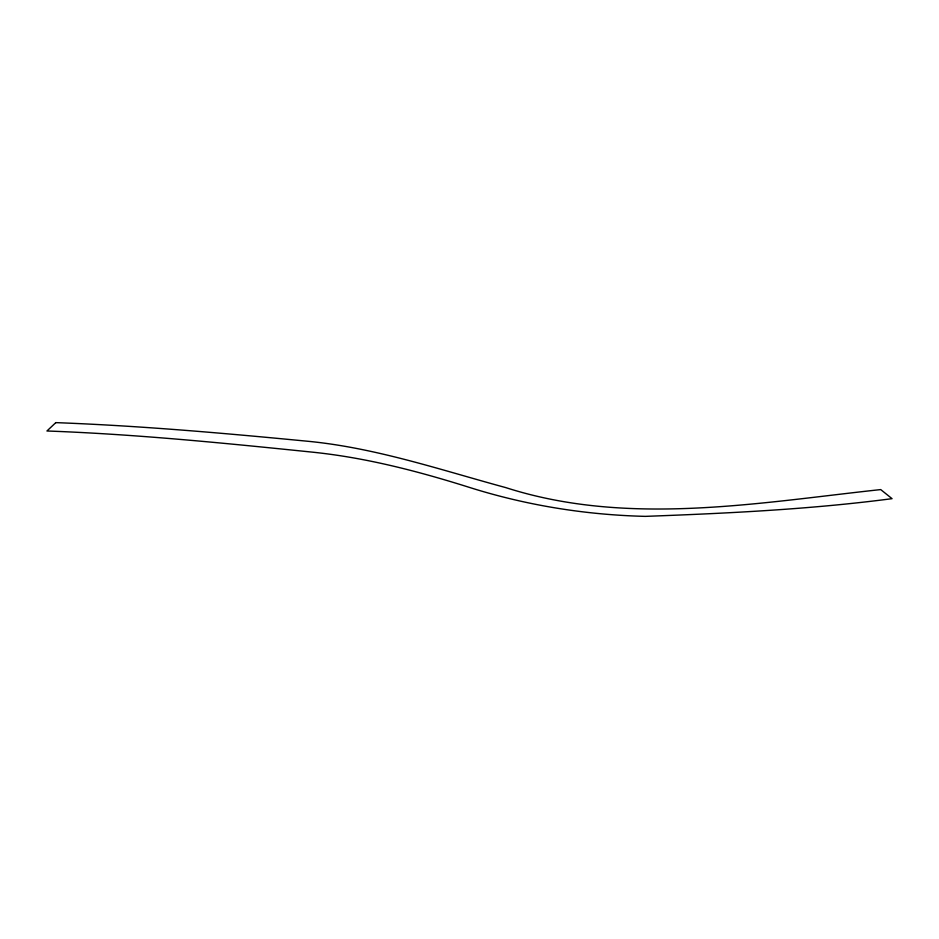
<?xml version="1.0" encoding="UTF-8"?>
<svg xmlns="http://www.w3.org/2000/svg" width="939" height="939" viewBox="0 0 939 939"><rect width="100%" height="100%" fill="white"/><g stroke="black" fill="none" stroke-linecap="round" stroke-linejoin="round"><path stroke-width="1.41" d="M55.8 422.632L46.95 430.989C135.674 434.217 224.128 443.102 312.429 452.152C366.633 457.716 419.51 471.601 471.343 488.01C527.671 505.581 586.359 514.936 645.339 516.368C727.748 513.304 810.228 509.384 892.05 498.668L880.712 489.583C756.834 502.952 627.475 526.626 505.828 487.623C441.33 470.099 377.595 448.466 310.75 441.553C225.923 433.349 140.979 425.801 55.8 422.632"/></g></svg>
